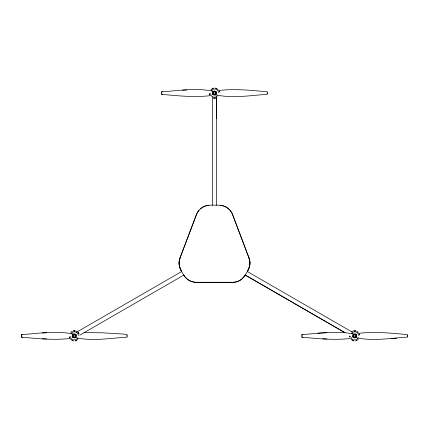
<?xml version="1.0" encoding="UTF-8"?>
<svg xmlns="http://www.w3.org/2000/svg" width="429" height="429" viewBox="0 0 429 429"><rect width="100%" height="100%" fill="white"/><g stroke="black" fill="none" stroke-linecap="round" stroke-linejoin="round"><path stroke-width="0.64" d="M216.581 118.409L216.581 97.345M70.286 338.433C54.113 340.369 37.575 338.631 21.45 337.124L21.6 335.542M126.995 336.202L127.145 334.62L123.434 334.068L102.032 332.791L84.03 332.577M210.494 95.635C194.321 97.576 177.788 95.833 161.658 94.326L161.808 92.75M267.203 93.404L267.353 91.827C251.228 90.315 234.69 88.578 218.517 90.514M350.691 338.46C334.518 340.395 317.98 338.658 301.855 337.146L302.005 335.569M407.4 336.223L407.55 334.647C391.425 333.135 374.887 331.397 358.714 333.338M73.069 334.84L73.214 334.143C56.333 330.309 38.481 333.548 21.45 334.625L21.6 336.202M126.995 335.548L127.145 337.124C110.114 338.202 92.256 341.446 75.381 337.607L75.525 336.91M213.277 92.042L213.422 91.345C196.546 87.505 178.689 90.75 161.658 91.827L161.808 93.404M267.203 92.75L267.353 94.326C250.322 95.404 232.464 98.643 215.589 94.809L215.733 94.107M353.534 334.523L353.619 334.116M407.4 335.521L407.55 337.097C390.626 338.079 372.367 341.586 355.807 337.484M355.839 337.317L355.931 336.883M199.077 210.264A14.527 14.527 0 0 0 196.428 214.688L180.035 257.995L179.236 261.105A14.591 14.591 0 0 0 179.36 265.9L180.314 268.967L181.687 271.519M245.232 275.005C248.643 270.104 251.474 263.797 248.976 257.856L232.588 214.548A14.527 14.527 0 0 0 218.999 205.159L210.012 205.159A14.527 14.527 0 0 0 196.428 214.548L180.035 257.856C177.52 263.83 180.405 270.152 183.821 275.08A14.527 14.527 0 0 0 196.359 282.271L232.652 282.271A14.532 14.532 0 0 0 241.495 279.268L245.232 275.005L345.125 332.77M247.361 271.46L249.26 267.471A14.581 14.581 0 0 0 249.871 264.323A14.532 14.532 0 0 0 248.976 257.995L232.588 214.688A14.527 14.527 0 0 0 229.933 210.264M247.324 271.519L247.978 270.409A14.527 14.527 0 0 0 248.976 257.995M77.912 337.977L76.013 339.709L73.439 339.966A4.134 4.134 0 0 1 71.225 338.679L70.184 336.331M358.295 337.977L356.397 339.709L353.818 339.966A4.134 4.134 0 0 1 351.608 338.679L350.568 336.331M217.6 95.871L215.374 97.158L213.626 97.147A4.134 4.134 0 0 1 211.417 95.86L210.376 93.517M211.427 90.31L212.822 89.296L214.505 88.942A4.134 4.134 0 0 1 216.929 89.758L218.088 91.012L218.629 92.648M71.235 333.129L72.63 332.116L74.314 331.756M351.614 333.129L353.013 332.116L354.697 331.756M210.88 89.468L213.508 88.079L212.559 88.369M70.688 332.287L72.345 331.172M77.944 339.532L75.316 340.921L76.282 340.642M358.328 339.532L355.695 340.921L356.644 340.631M76.963 331.982L181.746 271.487M79.842 335.113L183.821 275.08M351.85 331.644L352.729 331.172M302.005 336.175L301.855 334.599C318.886 333.521 336.744 330.282 353.619 334.116M161.663 91.854L162.688 91.559M21.45 334.625L22.48 334.357M301.86 334.625L302.885 334.33M391.58 338.508L396.653 338.191M317.825 333.194L326.968 332.775M182.464 90.176L186.771 89.993M42.251 332.974L46.563 332.797M322.662 338.797L326.968 338.974M42.256 338.771L46.563 338.948M355.7 330.882L353.694 330.882L355.695 330.893M216.173 91.978L216.666 92.037M212.344 94.117L212.838 94.176M356.37 334.749L356.864 334.808M352.541 336.888L353.035 336.947M75.965 334.776L76.459 334.834M72.136 336.915L72.63 336.974M162.688 94.595L161.658 94.326M302.885 337.414L301.855 337.146M22.48 337.387L21.45 337.124M211.224 90.669L212.58 91.039M351.421 333.446L352.777 333.816M71.016 333.472L72.372 333.842M216.452 88.369L215.503 88.079L218.136 89.468M352.729 340.642L353.7 340.921L351.067 339.532M72.345 340.642L73.316 340.921L70.688 339.532M354.697 334.872L355.233 335.028L355.732 335.907A1.051 1.051 0 0 1 354.697 336.947L354.161 336.792L353.657 335.907A1.051 1.051 0 0 1 354.67 334.845M74.314 334.872L74.85 335.028L75.354 335.907A1.051 1.051 0 0 1 74.314 336.947L73.777 336.792L73.279 335.907A1.051 1.051 0 0 1 74.292 334.845M216.055 94.991L215.589 94.809M356.252 337.762L355.786 337.58M75.847 337.789L75.381 337.607M356.665 331.172L358.328 332.287M76.282 331.172L77.166 331.644M247.265 271.487L352.053 331.982M344.197 332.244L245.249 275.118A14.527 14.527 0 0 1 232.652 282.411L196.359 282.411A14.527 14.527 0 0 1 183.762 275.118M357.126 332.555L358.274 333.826L358.821 335.467M76.743 332.555L77.896 333.826L78.437 335.467M181.649 271.46L181.038 270.404A14.527 14.527 0 0 1 180.035 257.995M219.224 91.125L219.519 92.085L219.235 91.136M209.491 94.096L209.786 95.056L209.39 93.098M69.595 337.875L69.3 336.915L69.584 337.864M213.47 93.093L213.969 93.972L214.505 94.128A1.051 1.051 0 0 0 215.546 93.093L215.042 92.208L214.505 92.053A1.051 1.051 0 0 0 213.444 93.066M216.581 96.954L216.581 205.303M212.43 96.954L212.43 205.303M200.338 208.993A14.527 14.527 0 0 1 203.845 206.676M204.392 206.435A14.527 14.527 0 0 1 208.885 205.346M220.125 205.346A14.527 14.527 0 0 1 224.619 206.435M225.166 206.676A14.527 14.527 0 0 1 229.536 209.829M354.724 331.789A4.134 4.134 0 0 1 357.116 332.577M74.34 331.789A4.134 4.134 0 0 1 76.737 332.577M73.418 334.373L72.528 335.918L73.418 337.462L75.198 337.462L76.089 335.918L75.198 334.373L73.418 334.373M213.626 91.575L212.736 93.12L213.626 94.659L215.406 94.659L216.296 93.12L215.406 91.575L213.626 91.575M353.823 334.352L352.933 335.891L353.823 337.435L355.603 337.435L356.494 335.891L355.603 334.352L353.823 334.352M215.503 98.107L213.503 98.118L215.508 98.118M74.314 330.791L73.316 330.893L75.322 330.882L74.314 330.791M78.577 333.07L77.944 332.287L79.043 333.955L78.577 333.07M359.711 334.904L359.416 333.944L359.716 334.915M349.683 336.915L349.581 335.918L349.678 336.904M212.923 94.401A2.065 2.065 0 0 0 216.447 93.779A2.065 2.065 0 0 0 214.146 91.045A2.065 2.065 0 0 0 212.923 94.401M72.715 337.199A2.065 2.065 0 0 0 76.239 336.583A2.065 2.065 0 0 0 73.938 333.842A2.065 2.065 0 0 0 72.715 337.199M353.121 337.178A2.065 2.065 0 0 0 356.644 336.556A2.065 2.065 0 0 0 354.343 333.816A2.065 2.065 0 0 0 353.121 337.178"/></g></svg>
